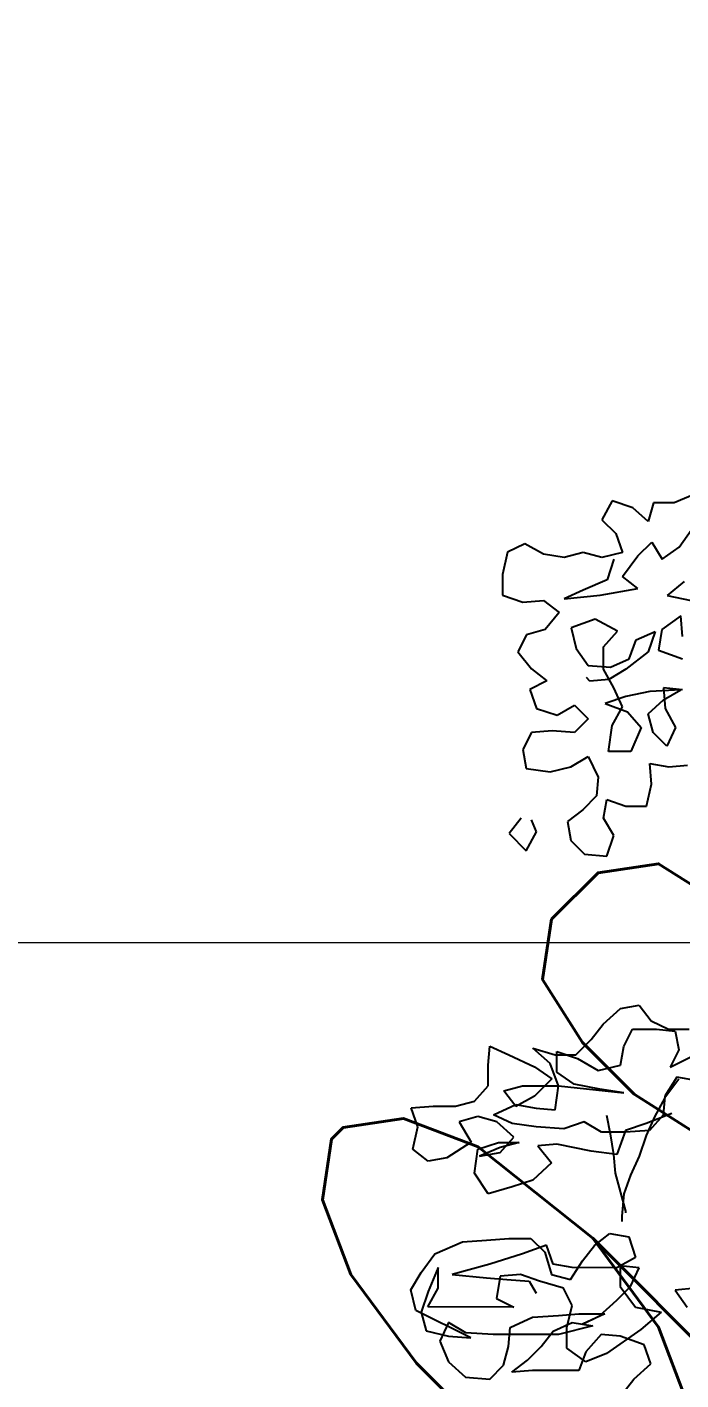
# Model space of a CAD drawing. Header units: millimetres. Extents: x 684983 to 685377, y 990360 to 990509.
# Drawn here: x 685042.855 to 685043.539, y 990435.581 to 990436.996 of the extents above; entities that cross this region are included whole.
import ezdxf

# ---------------------------------------------------------------- set-up
doc = ezdxf.new("R2010")
doc.units = ezdxf.units.MM
doc.layers.add('grid', color=8, linetype='Continuous', lineweight=9)
doc.layers.add('GRID LEVELS', color=7, linetype='Continuous', lineweight=13)
doc.layers.add('JACK  FRUIT TREE', color=7, linetype='Continuous')
doc.styles.get("Standard").update_dxf_attribs({"font": 'RomanS'})

# ---------------------------------------------------------------- blocks, each defined once
blk = doc.blocks.new('JT')
at = {"color": 3}
for p, q in [((-0.40555, 2.09966, 157.72663), (-0.41274, 2.08651, 157.72663)), ((-0.3912, 2.09486, 157.72663), (-0.40555, 2.09966, 157.72663)), ((-0.37684, 2.09844, 157.72663), (-0.38044, 2.08528, 157.72663)), ((-0.36248, 2.09843, 157.72663), (-0.37684, 2.09844, 157.72663)), ((-0.34811, 2.1044, 157.72663), (-0.36248, 2.09843, 157.72663)), ((-0.41274, 2.08651, 157.72663), (-0.40318, 2.07693, 157.72663)), ((-0.38044, 2.08528, 157.72663), (-0.3912, 2.09486, 157.72663)), ((-0.40318, 2.07693, 157.72663), (-0.3984, 2.06376, 157.72663)), ((-0.35892, 2.06732, 157.72663), (-0.35053, 2.07927, 157.72663)), ((-0.4666, 2.06981, 157.72663), (-0.47857, 2.06384, 157.72663)), ((-0.45344, 2.06262, 157.72663), (-0.4666, 2.06981, 157.72663)), ((-0.38764, 2.06136, 157.72663), (-0.37806, 2.07092, 157.72663)), ((-0.37806, 2.07092, 157.72663), (-0.37089, 2.05895, 157.72663)), ((-0.37089, 2.05895, 157.72663), (-0.35892, 2.06732, 157.72663)), ((-0.47857, 2.06384, 157.72663), (-0.48217, 2.04829, 157.72663)), ((-0.43909, 2.06021, 157.72663), (-0.45344, 2.06262, 157.72663)), ((-0.42592, 2.06379, 157.72663), (-0.43909, 2.06021, 157.72663)), ((-0.41276, 2.06019, 157.72663), (-0.42592, 2.06379, 157.72663)), ((-0.3984, 2.06376, 157.72663), (-0.41276, 2.06019, 157.72663)), ((-0.40439, 2.05898, 157.72663), (-0.40919, 2.04463, 157.72663)), ((-0.39842, 2.04701, 157.72663), (-0.38764, 2.06136, 157.72663)), ((-0.48217, 2.04829, 157.72663), (-0.48218, 2.03393, 157.72663)), ((-0.40919, 2.04463, 157.72663), (-0.42595, 2.03747, 157.72663)), ((-0.41398, 2.03387, 157.72663), (-0.38766, 2.03863, 157.72663)), ((-0.38766, 2.03863, 157.72663), (-0.39842, 2.04701, 157.72663)), ((-0.35535, 2.04338, 157.72663), (-0.36732, 2.03382, 157.72663)), ((-0.48218, 2.03393, 157.72663), (-0.46783, 2.02913, 157.72663)), ((-0.46783, 2.02913, 157.72663), (-0.45347, 2.03031, 157.72663)), ((-0.45347, 2.03031, 157.72663), (-0.44271, 2.02193, 157.72663)), ((-0.42595, 2.03747, 157.72663), (-0.43911, 2.0315, 157.72663)), ((-0.43911, 2.0315, 157.72663), (-0.41398, 2.03387, 157.72663)), ((-0.36732, 2.03382, 157.72663), (-0.35058, 2.03022, 157.72663)), ((-0.44271, 2.02193, 157.72663), (-0.45229, 2.00997, 157.72663)), ((-0.41759, 2.01712, 157.72663), (-0.43435, 2.01115, 157.72663)), ((-0.43435, 2.01115, 157.72663), (-0.43077, 1.99679, 157.72663)), ((-0.40204, 2.00873, 157.72663), (-0.41759, 2.01712, 157.72663)), ((-0.35776, 2.01946, 157.72663), (-0.37093, 2.0099, 157.72663)), ((-0.35658, 2.0051, 157.72663), (-0.35776, 2.01946, 157.72663)), ((-0.46546, 2.00639, 157.72663), (-0.47145, 1.99443, 157.72663)), ((-0.45229, 2.00997, 157.72663), (-0.46546, 2.00639, 157.72663)), ((-0.41162, 1.99797, 157.72663), (-0.40204, 2.00873, 157.72663)), ((-0.39369, 1.98958, 157.72663), (-0.38889, 2.00273, 157.72663)), ((-0.38889, 2.00273, 157.72663), (-0.37572, 2.0087, 157.72663)), ((-0.37572, 2.0087, 157.72663), (-0.38052, 1.99435, 157.72663)), ((-0.37093, 2.0099, 157.72663), (-0.37334, 1.99554, 157.72663)), ((-0.47145, 1.99443, 157.72663), (-0.46189, 1.98246, 157.72663)), ((-0.43077, 1.99679, 157.72663), (-0.4224, 1.98482, 157.72663)), ((-0.41164, 1.98242, 157.72663), (-0.41162, 1.99797, 157.72663)), ((-0.38052, 1.99435, 157.72663), (-0.39608, 1.9824, 157.72663)), ((-0.37334, 1.99554, 157.72663), (-0.3566, 1.98954, 157.72663)), ((-0.46189, 1.98246, 157.72663), (-0.45113, 1.97408, 157.72663)), ((-0.4224, 1.98482, 157.72663), (-0.40685, 1.98361, 157.72663)), ((-0.40447, 1.96925, 157.72663), (-0.41164, 1.98242, 157.72663)), ((-0.39608, 1.9824, 157.72663), (-0.40806, 1.97523, 157.72663)), ((-0.40685, 1.98361, 157.72663), (-0.39369, 1.98958, 157.72663)), ((-0.45113, 1.97408, 157.72663), (-0.4631, 1.9681, 157.72663)), ((-0.42122, 1.97405, 157.72663), (-0.42361, 1.97644, 157.72663)), ((-0.40806, 1.97523, 157.72663), (-0.42122, 1.97405, 157.72663)), ((-0.4631, 1.9681, 157.72663), (-0.45833, 1.95494, 157.72663)), ((-0.3961, 1.96326, 157.72663), (-0.41046, 1.95849, 157.72663)), ((-0.3985, 1.95608, 157.72663), (-0.40447, 1.96925, 157.72663)), ((-0.37935, 1.96683, 157.72663), (-0.3961, 1.96326, 157.72663)), ((-0.35781, 1.96801, 157.72663), (-0.37935, 1.96683, 157.72663)), ((-0.36978, 1.96084, 157.72663), (-0.35781, 1.96801, 157.72663)), ((-0.35661, 1.96801, 157.72663), (-0.36977, 1.96922, 157.72663)), ((-0.36977, 1.96922, 157.72663), (-0.36859, 1.95486, 157.72663)), ((-0.45833, 1.95494, 157.72663), (-0.44397, 1.95014, 157.72663)), ((-0.44397, 1.95014, 157.72663), (-0.432, 1.95731, 157.72663)), ((-0.432, 1.95731, 157.72663), (-0.42244, 1.94773, 157.72663)), ((-0.41046, 1.95849, 157.72663), (-0.39492, 1.95249, 157.72663)), ((-0.40569, 1.94293, 157.72663), (-0.3985, 1.95608, 157.72663)), ((-0.38056, 1.95128, 157.72663), (-0.36978, 1.96084, 157.72663)), ((-0.36859, 1.95486, 157.72663), (-0.36142, 1.94169, 157.72663)), ((-0.42244, 1.94773, 157.72663), (-0.43202, 1.93817, 157.72663)), ((-0.39492, 1.95249, 157.72663), (-0.38535, 1.94171, 157.72663)), ((-0.37698, 1.93811, 157.72663), (-0.38056, 1.95128, 157.72663)), ((-0.46193, 1.93819, 157.72663), (-0.46792, 1.92623, 157.72663)), ((-0.44757, 1.93938, 157.72663), (-0.46193, 1.93819, 157.72663)), ((-0.43202, 1.93817, 157.72663), (-0.44757, 1.93938, 157.72663)), ((-0.4081, 1.92498, 157.72663), (-0.40569, 1.94293, 157.72663)), ((-0.38535, 1.94171, 157.72663), (-0.39255, 1.92497, 157.72663)), ((-0.36742, 1.92853, 157.72663), (-0.37698, 1.93811, 157.72663)), ((-0.36142, 1.94169, 157.72663), (-0.36742, 1.92853, 157.72663)), ((-0.46792, 1.92623, 157.72663), (-0.46554, 1.91307, 157.72663)), ((-0.43443, 1.91424, 157.72663), (-0.42246, 1.92141, 157.72663)), ((-0.42246, 1.92141, 157.72663), (-0.4153, 1.90704, 157.72663)), ((-0.39255, 1.92497, 157.72663), (-0.4081, 1.92498, 157.72663)), ((-0.37821, 1.90222, 157.72663), (-0.37939, 1.91658, 157.72663)), ((-0.37939, 1.91658, 157.72663), (-0.36624, 1.91418, 157.72663)), ((-0.46554, 1.91307, 157.72663), (-0.44879, 1.91066, 157.72663)), ((-0.44879, 1.91066, 157.72663), (-0.43443, 1.91424, 157.72663)), ((-0.4153, 1.90704, 157.72663), (-0.41651, 1.89388, 157.72663)), ((-0.36624, 1.91418, 157.72663), (-0.35307, 1.91536, 157.72663)), ((-0.38181, 1.88667, 157.72663), (-0.37821, 1.90222, 157.72663)), ((-0.41651, 1.89388, 157.72663), (-0.42609, 1.88432, 157.72663)), ((-0.41173, 1.87832, 157.72663), (-0.40933, 1.89148, 157.72663)), ((-0.40933, 1.89148, 157.72663), (-0.39617, 1.88668, 157.72663)), ((-0.46916, 1.87838, 157.72663), (-0.47755, 1.86762, 157.72663)), ((-0.42609, 1.88432, 157.72663), (-0.43686, 1.87595, 157.72663)), ((-0.40457, 1.86635, 157.72663), (-0.41173, 1.87832, 157.72663)), ((-0.39617, 1.88668, 157.72663), (-0.38181, 1.88667, 157.72663)), ((-0.4656, 1.85564, 157.72663), (-0.4584, 1.86879, 157.72663)), ((-0.4584, 1.86879, 157.72663), (-0.46199, 1.87717, 157.72663)), ((-0.43686, 1.87595, 157.72663), (-0.43448, 1.86279, 157.72663)), ((-0.47755, 1.86762, 157.72663), (-0.4656, 1.85564, 157.72663)), ((-0.43448, 1.86279, 157.72663), (-0.42492, 1.85321, 157.72663)), ((-0.40937, 1.852, 157.72663), (-0.40457, 1.86635, 157.72663)), ((-0.42492, 1.85321, 157.72663), (-0.40937, 1.852, 157.72663)), ((-0.39989, 1.74551, 157.72663), (-0.38673, 1.74789, 157.72663)), ((-0.38673, 1.74789, 157.72663), (-0.37836, 1.73711, 157.72663)), ((-0.41187, 1.73475, 157.72663), (-0.39989, 1.74551, 157.72663)), ((-0.37836, 1.73711, 157.72663), (-0.3664, 1.73112, 157.72663)), ((-0.42025, 1.72399, 157.72663), (-0.41187, 1.73475, 157.72663)), ((-0.39752, 1.71918, 157.72663), (-0.39153, 1.73114, 157.72663)), ((-0.39153, 1.73114, 157.72663), (-0.37478, 1.73113, 157.72663)), ((-0.37478, 1.73113, 157.72663), (-0.36162, 1.72992, 157.72663)), ((-0.3664, 1.73112, 157.72663), (-0.35205, 1.7311, 157.72663)), ((-0.36162, 1.72992, 157.72663), (-0.35924, 1.71675, 157.72663)), ((-0.49205, 1.70611, 157.72663), (-0.49085, 1.71927, 157.72663)), ((-0.49085, 1.71927, 157.72663), (-0.47769, 1.71327, 157.72663)), ((-0.44898, 1.70726, 157.72663), (-0.46094, 1.71804, 157.72663)), ((-0.46094, 1.71804, 157.72663), (-0.44539, 1.71324, 157.72663)), ((-0.43103, 1.71323, 157.72663), (-0.42025, 1.72399, 157.72663)), ((-0.39993, 1.70602, 157.72663), (-0.39752, 1.71918, 157.72663)), ((-0.47769, 1.71327, 157.72663), (-0.45975, 1.70488, 157.72663)), ((-0.44539, 1.71324, 157.72663), (-0.43103, 1.71323, 157.72663)), ((-0.4442, 1.70128, 157.72663), (-0.44419, 1.71564, 157.72663)), ((-0.44419, 1.71564, 157.72663), (-0.42983, 1.71084, 157.72663)), ((-0.42983, 1.71084, 157.72663), (-0.41548, 1.70245, 157.72663)), ((-0.35924, 1.71675, 157.72663), (-0.36523, 1.70479, 157.72663)), ((-0.36523, 1.70479, 157.72663), (-0.35087, 1.71196, 157.72663)), ((-0.49207, 1.69175, 157.72663), (-0.49205, 1.70611, 157.72663)), ((-0.45975, 1.70488, 157.72663), (-0.44779, 1.6965, 157.72663)), ((-0.44301, 1.6917, 157.72663), (-0.44898, 1.70726, 157.72663)), ((-0.43224, 1.69289, 157.72663), (-0.4442, 1.70128, 157.72663)), ((-0.41548, 1.70245, 157.72663), (-0.39993, 1.70602, 157.72663)), ((-0.50165, 1.68099, 157.72663), (-0.49207, 1.69175, 157.72663)), ((-0.4813, 1.68815, 157.72663), (-0.46814, 1.69173, 157.72663)), ((-0.46814, 1.69173, 157.72663), (-0.44301, 1.6917, 157.72663)), ((-0.44779, 1.6965, 157.72663), (-0.45977, 1.68454, 157.72663)), ((-0.44542, 1.67496, 157.72663), (-0.44301, 1.6917, 157.72663)), ((-0.44301, 1.6917, 157.72663), (-0.39755, 1.68688, 157.72663)), ((-0.4143, 1.68929, 157.72663), (-0.43224, 1.69289, 157.72663)), ((-0.39755, 1.68688, 157.72663), (-0.4143, 1.68929, 157.72663)), ((-0.36045, 1.69761, 157.72663), (-0.36884, 1.68446, 157.72663)), ((-0.3461, 1.69521, 157.72663), (-0.36045, 1.69761, 157.72663)), ((-0.51481, 1.67741, 157.72663), (-0.50165, 1.68099, 157.72663)), ((-0.47294, 1.67737, 157.72663), (-0.4813, 1.68815, 157.72663)), ((-0.45977, 1.68454, 157.72663), (-0.47294, 1.67737, 157.72663)), ((-0.36884, 1.68446, 157.72663), (-0.37005, 1.6713, 157.72663)), ((-0.54592, 1.67625, 157.72663), (-0.53037, 1.67743, 157.72663)), ((-0.54115, 1.66308, 157.72663), (-0.54592, 1.67625, 157.72663)), ((-0.53037, 1.67743, 157.72663), (-0.51481, 1.67741, 157.72663)), ((-0.4885, 1.67141, 157.72663), (-0.47294, 1.67857, 157.72663)), ((-0.47534, 1.66541, 157.72663), (-0.4885, 1.67141, 157.72663)), ((-0.47294, 1.67857, 157.72663), (-0.45858, 1.67617, 157.72663)), ((-0.45858, 1.67617, 157.72663), (-0.44542, 1.67496, 157.72663)), ((-0.36406, 1.67249, 157.72663), (-0.38202, 1.66533, 157.72663)), ((-0.37005, 1.6713, 157.72663), (-0.37963, 1.66054, 157.72663)), ((-0.54475, 1.64753, 157.72663), (-0.54115, 1.66308, 157.72663)), ((-0.49927, 1.67022, 157.72663), (-0.51243, 1.66664, 157.72663)), ((-0.51243, 1.66664, 157.72663), (-0.50407, 1.65228, 157.72663)), ((-0.48611, 1.66662, 157.72663), (-0.49927, 1.67022, 157.72663)), ((-0.47415, 1.65584, 157.72663), (-0.48611, 1.66662, 157.72663)), ((-0.45859, 1.663, 157.72663), (-0.47534, 1.66541, 157.72663)), ((-0.43945, 1.66179, 157.72663), (-0.45859, 1.663, 157.72663)), ((-0.42509, 1.66656, 157.72663), (-0.43945, 1.66179, 157.72663)), ((-0.41313, 1.65937, 157.72663), (-0.42509, 1.66656, 157.72663)), ((-0.38202, 1.66533, 157.72663), (-0.39638, 1.66055, 157.72663)), ((-0.50407, 1.65228, 157.72663), (-0.52083, 1.64153, 157.72663)), ((-0.49929, 1.64749, 157.72663), (-0.48492, 1.65226, 157.72663)), ((-0.48492, 1.65226, 157.72663), (-0.47057, 1.65225, 157.72663)), ((-0.48373, 1.64508, 157.72663), (-0.47415, 1.65584, 157.72663)), ((-0.47057, 1.65225, 157.72663), (-0.48373, 1.64867, 157.72663)), ((-0.39638, 1.65936, 157.72663), (-0.41313, 1.65937, 157.72663)), ((-0.39638, 1.66055, 157.72663), (-0.40238, 1.64381, 157.72663)), ((-0.37963, 1.66054, 157.72663), (-0.39638, 1.65936, 157.72663)), ((-0.53399, 1.63914, 157.72663), (-0.54475, 1.64753, 157.72663)), ((-0.50169, 1.63074, 157.72663), (-0.49929, 1.64749, 157.72663)), ((-0.48373, 1.64867, 157.72663), (-0.49809, 1.6427, 157.72663)), ((-0.49809, 1.6427, 157.72663), (-0.48373, 1.64508, 157.72663)), ((-0.44425, 1.65103, 157.72663), (-0.45741, 1.64984, 157.72663)), ((-0.45741, 1.64984, 157.72663), (-0.44785, 1.63787, 157.72663)), ((-0.42032, 1.64622, 157.72663), (-0.44425, 1.65103, 157.72663)), ((-0.40238, 1.64381, 157.72663), (-0.42032, 1.64622, 157.72663)), ((-0.52083, 1.64153, 157.72663), (-0.53399, 1.63914, 157.72663)), ((-0.44785, 1.63787, 157.72663), (-0.46102, 1.62592, 157.72663)), ((-0.49214, 1.61637, 157.72663), (-0.50169, 1.63074, 157.72663)), ((-0.46102, 1.62592, 157.72663), (-0.47538, 1.62114, 157.72663)), ((-0.47538, 1.62114, 157.72663), (-0.49214, 1.61637, 157.72663)), ((-0.41799, 1.58041, 157.72663), (-0.40721, 1.58878, 157.72663)), ((-0.40721, 1.58878, 157.72663), (-0.39405, 1.58637, 157.72663)), ((-0.39405, 1.58637, 157.72663), (-0.38928, 1.57201, 157.72663)), ((-0.52926, 1.57453, 157.72663), (-0.51011, 1.58289, 157.72663)), ((-0.51011, 1.58289, 157.72663), (-0.49336, 1.58407, 157.72663)), ((-0.49336, 1.58407, 157.72663), (-0.47781, 1.58525, 157.72663)), ((-0.47781, 1.58525, 157.72663), (-0.46225, 1.58524, 157.72663)), ((-0.45149, 1.58044, 157.72663), (-0.46825, 1.57448, 157.72663)), ((-0.46225, 1.58524, 157.72663), (-0.45269, 1.57566, 157.72663)), ((-0.44672, 1.56728, 157.72663), (-0.45149, 1.58044, 157.72663)), ((-0.42637, 1.56965, 157.72663), (-0.41799, 1.58041, 157.72663)), ((-0.53885, 1.56138, 157.72663), (-0.52926, 1.57453, 157.72663)), ((-0.49098, 1.56732, 157.72663), (-0.51731, 1.56016, 157.72663)), ((-0.46825, 1.57448, 157.72663), (-0.49098, 1.56732, 157.72663)), ((-0.45269, 1.57566, 157.72663), (-0.44792, 1.5601, 157.72663)), ((-0.43356, 1.56487, 157.72663), (-0.44672, 1.56728, 157.72663)), ((-0.43476, 1.5565, 157.72663), (-0.42637, 1.56965, 157.72663)), ((-0.38928, 1.57201, 157.72663), (-0.40245, 1.56484, 157.72663)), ((-0.54604, 1.54942, 157.72663), (-0.53885, 1.56138, 157.72663)), ((-0.52688, 1.56496, 157.72663), (-0.53407, 1.54821, 157.72663)), ((-0.52689, 1.5506, 157.72663), (-0.52688, 1.56496, 157.72663)), ((-0.51731, 1.56016, 157.72663), (-0.49339, 1.55775, 157.72663)), ((-0.49339, 1.55775, 157.72663), (-0.47903, 1.55654, 157.72663)), ((-0.48381, 1.55894, 157.72663), (-0.48622, 1.54338, 157.72663)), ((-0.46946, 1.56012, 157.72663), (-0.48381, 1.55894, 157.72663)), ((-0.4563, 1.55532, 157.72663), (-0.46946, 1.56012, 157.72663)), ((-0.44792, 1.5601, 157.72663), (-0.43476, 1.5565, 157.72663)), ((-0.40245, 1.56484, 157.72663), (-0.43356, 1.56487, 157.72663)), ((-0.40006, 1.56604, 157.72663), (-0.40007, 1.55168, 157.72663)), ((-0.3869, 1.56483, 157.72663), (-0.40006, 1.56604, 157.72663)), ((-0.39289, 1.55167, 157.72663), (-0.3869, 1.56483, 157.72663)), ((-0.54246, 1.53506, 157.72663), (-0.54604, 1.54942, 157.72663)), ((-0.53407, 1.54821, 157.72663), (-0.53887, 1.53386, 157.72663)), ((-0.53408, 1.53745, 157.72663), (-0.52689, 1.5506, 157.72663)), ((-0.47903, 1.55654, 157.72663), (-0.46348, 1.55533, 157.72663)), ((-0.46348, 1.55533, 157.72663), (-0.4587, 1.54695, 157.72663)), ((-0.43955, 1.55052, 157.72663), (-0.4563, 1.55532, 157.72663)), ((-0.43358, 1.53855, 157.72663), (-0.43955, 1.55052, 157.72663)), ((-0.40247, 1.54211, 157.72663), (-0.39289, 1.55167, 157.72663)), ((-0.40007, 1.55168, 157.72663), (-0.38931, 1.53731, 157.72663)), ((-0.34743, 1.55044, 157.72663), (-0.36178, 1.54925, 157.72663)), ((-0.36178, 1.54925, 157.72663), (-0.35342, 1.53728, 157.72663)), ((-0.48622, 1.54338, 157.72663), (-0.47426, 1.53739, 157.72663)), ((-0.43718, 1.523, 157.72663), (-0.43358, 1.53855, 157.72663)), ((-0.41444, 1.53135, 157.72663), (-0.40247, 1.54211, 157.72663)), ((-0.50419, 1.51588, 157.72663), (-0.54246, 1.53506, 157.72663)), ((-0.53887, 1.53386, 157.72663), (-0.5353, 1.5207, 157.72663)), ((-0.47426, 1.53739, 157.72663), (-0.53408, 1.53745, 157.72663)), ((-0.47667, 1.52304, 157.72663), (-0.46111, 1.5302, 157.72663)), ((-0.46111, 1.5302, 157.72663), (-0.44316, 1.53138, 157.72663)), ((-0.44316, 1.53138, 157.72663), (-0.4288, 1.53256, 157.72663)), ((-0.4288, 1.53256, 157.72663), (-0.41085, 1.53255, 157.72663)), ((-0.41085, 1.53255, 157.72663), (-0.42641, 1.52538, 157.72663)), ((-0.42641, 1.52538, 157.72663), (-0.41444, 1.53135, 157.72663)), ((-0.38931, 1.53731, 157.72663), (-0.37137, 1.53371, 157.72663)), ((-0.37137, 1.53371, 157.72663), (-0.38574, 1.52176, 157.72663)), ((-0.5353, 1.5207, 157.72663), (-0.51975, 1.51709, 157.72663)), ((-0.51974, 1.52666, 157.72663), (-0.52573, 1.51351, 157.72663)), ((-0.50778, 1.51947, 157.72663), (-0.51974, 1.52666, 157.72663)), ((-0.48864, 1.51826, 157.72663), (-0.50778, 1.51947, 157.72663)), ((-0.47788, 1.50988, 157.72663), (-0.47667, 1.52304, 157.72663)), ((-0.45514, 1.50985, 157.72663), (-0.44676, 1.52062, 157.72663)), ((-0.44676, 1.52062, 157.72663), (-0.43359, 1.52659, 157.72663)), ((-0.41924, 1.52418, 157.72663), (-0.44317, 1.51822, 157.72663)), ((-0.4372, 1.50864, 157.72663), (-0.43718, 1.523, 157.72663)), ((-0.43359, 1.52659, 157.72663), (-0.41924, 1.52418, 157.72663)), ((-0.38574, 1.52176, 157.72663), (-0.40968, 1.50503, 157.72663)), ((-0.52573, 1.51351, 157.72663), (-0.51976, 1.49915, 157.72663)), ((-0.51975, 1.51709, 157.72663), (-0.50419, 1.51588, 157.72663)), ((-0.44317, 1.51822, 157.72663), (-0.48864, 1.51826, 157.72663)), ((-0.41326, 1.51819, 157.72663), (-0.42404, 1.50624, 157.72663)), ((-0.4001, 1.51698, 157.72663), (-0.41326, 1.51819, 157.72663)), ((-0.38336, 1.51099, 157.72663), (-0.4001, 1.51698, 157.72663)), ((-0.37858, 1.49782, 157.72663), (-0.38336, 1.51099, 157.72663)), ((-0.48148, 1.49672, 157.72663), (-0.47788, 1.50988, 157.72663)), ((-0.46472, 1.50029, 157.72663), (-0.45514, 1.50985, 157.72663)), ((-0.42405, 1.49906, 157.72663), (-0.4372, 1.50864, 157.72663)), ((-0.42404, 1.50624, 157.72663), (-0.42884, 1.49308, 157.72663)), ((-0.40968, 1.50503, 157.72663), (-0.42405, 1.49906, 157.72663)), ((-0.51976, 1.49915, 157.72663), (-0.50781, 1.48837, 157.72663)), ((-0.49106, 1.48715, 157.72663), (-0.48148, 1.49672, 157.72663)), ((-0.4755, 1.49193, 157.72663), (-0.46472, 1.50029, 157.72663)), ((-0.46114, 1.49311, 157.72663), (-0.4755, 1.49193, 157.72663)), ((-0.42884, 1.49308, 157.72663), (-0.46114, 1.49311, 157.72663)), ((-0.39056, 1.48706, 157.72663), (-0.37858, 1.49782, 157.72663)), ((-0.50781, 1.48837, 157.72663), (-0.49106, 1.48715, 157.72663)), ((-0.39894, 1.4763, 157.72663), (-0.39056, 1.48706, 157.72663))]:
    blk.add_line(p, q, dxfattribs=at)
for p, q in [((-0.35926, 1.69641, 157.72663), (-0.36884, 1.68326, 157.72663)), ((-0.36884, 1.68326, 157.72663), (-0.37603, 1.67011, 157.72663)), ((-0.40953, 1.67133, 157.72663), (-0.40715, 1.65817, 157.72663)), ((-0.37603, 1.67011, 157.72663), (-0.38203, 1.65695, 157.72663)), ((-0.40715, 1.65817, 157.72663), (-0.40477, 1.64381, 157.72663)), ((-0.38203, 1.65695, 157.72663), (-0.38682, 1.6426, 157.72663)), ((-0.40477, 1.64381, 157.72663), (-0.40359, 1.63065, 157.72663)), ((-0.38682, 1.6426, 157.72663), (-0.39282, 1.62944, 157.72663)), ((-0.40359, 1.63065, 157.72663), (-0.39643, 1.60432, 157.72663)), ((-0.39282, 1.62944, 157.72663), (-0.39762, 1.61629, 157.72663)), ((-0.39762, 1.61629, 157.72663), (-0.39883, 1.60073, 157.72663)), ((-0.39643, 1.60432, 157.72663), (-0.39643, 1.60312, 157.72663)), ((-0.39883, 1.60073, 157.72663), (-0.39883, 1.59714, 157.72663))]:
    blk.add_line(p, q)

msp = doc.modelspace()

# ---------------------------------------------------------------- linework, layer by layer
at = {"layer": 'grid'}
msp.add_line((685085.1957, 990436.0381), (684982.7636, 990436.0381), dxfattribs=at)

# ---------------------------------------------------------------- block references
at = {"layer": 'JACK  FRUIT TREE', "xscale": 1.5, "yscale": 1.5, "zscale": 1.5}
msp.add_blockref('JT', (685044.0755, 990433.3509, -137.718), dxfattribs=at)

# ---------------------------------------------------------------- texts
at = {"layer": 'GRID LEVELS', "width": 0.5}
msp.add_text('98.995', height=0.8, rotation=45, dxfattribs=at).set_placement((685043.63, 990435.1578, 98.995))

doc.saveas('drawing.dxf')
